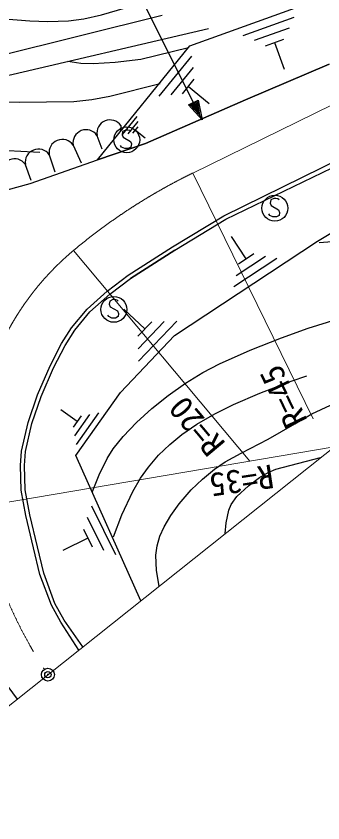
# Model space of a CAD drawing. Units: millimetres, scale not verified. Extents: x 40000 to 680000, y 20000 to 380000.
# Drawn here: x 422586 to 446318, y 251306 to 313768 of the extents above; entities that cross this region are included whole.
import ezdxf
from ezdxf.enums import TextEntityAlignment as Align

# ---------------------------------------------------------------- set-up
doc = ezdxf.new("R2010")
doc.units = ezdxf.units.MM
doc.header["$LTSCALE"] = 1000
doc.header["$PDMODE"] = 32
doc.header["$PDSIZE"] = 500
doc.linetypes.add('CHAIN', pattern=[18.5, 12, -1.5, 3.5, -1.5])
for name, color, linetype, lineweight in [('M-BGD', 7, 'Continuous', 25), ('M-BMK', 2, 'CHAIN', 13), ('M-BMK-HTXT', 7, 'Continuous', 13), ('M-BMK-SRVR', 3, 'Continuous', 25), ('M-OTRS', 6, 'Continuous', 25), ('M-STR-HTXT', 7, 'Continuous', 13), ('M-STR-STRC', 7, 'Continuous', 25)]:
    doc.layers.add(name, color=color, linetype=linetype, lineweight=lineweight)
doc.styles.add('ＭＳ ゴシック', font='')
doc.styles.get('ＭＳ ゴシック').set_extended_font_data('MS Gothic')

msp = doc.modelspace()

# ---------------------------------------------------------------- linework, layer by layer
at = {"layer": 'M-BGD'}
for p, q in [((436032, 311477), (446138, 315122)), ((406504, 307017), (433889, 313834)), ((440153, 312273), (444104, 313699)), ((419569, 308620), (437469, 312815)), ((443700, 312838), (441013, 311869)), ((441873, 311465), (443296, 311978)), ((442584, 311722), (443326, 309667)), ((428883, 302630), (436032, 311477)), ((433657, 307580), (436186, 310680)), ((446795, 310051), (440344, 307286)), ((440344, 307286), (446795, 310051)), ((436277, 309779), (434557, 307672)), ((435458, 307763), (436368, 308879)), ((435913, 308321), (437525, 307006)), ((440344, 307286), (432593, 303916)), ((432593, 303916), (440344, 307286)), ((430816, 304612), (431954, 306007)), ((431995, 305601), (431221, 304653)), ((430690, 305288), (430654, 304933)), ((431627, 304694), (432036, 305196)), ((431831, 304945), (432557, 304353)), ((428842, 304537), (429219, 303502)), ((438661, 298314), (451253, 304513)), ((438661, 298314), (451253, 304513)), ((426994, 303787), (427629, 302419)), ((432593, 303916), (428883, 302630)), ((428883, 302630), (432593, 303916)), ((438818, 298054), (451409, 304137)), ((438818, 298054), (451409, 304137)), ((425146, 303037), (425576, 301724)), ((423668, 300817), (428883, 302630)), ((423297, 302287), (423716, 301067)), ((419887, 299761), (423668, 300817)), ((445916, 296347), (451546, 299808)), ((434697, 295915), (438661, 298314)), ((434697, 295915), (438661, 298314)), ((434857, 295657), (438818, 298054)), ((434857, 295657), (438818, 298054)), ((440387, 294968), (439241, 296704)), ((434849, 289042), (445916, 296347)), ((431257, 293705), (434697, 295915)), ((431257, 293705), (434697, 295915)), ((434857, 295657), (431431, 293456)), ((431431, 293456), (434857, 295657)), ((442761, 295001), (439423, 292798)), ((439605, 293685), (441875, 295183)), ((440988, 295364), (439786, 294571)), ((429630, 292480), (431257, 293705)), ((429630, 292480), (431257, 293705)), ((429824, 292245), (431431, 293456)), ((429824, 292245), (431431, 293456)), ((428078, 291084), (429630, 292480)), ((428078, 291084), (429630, 292480)), ((428298, 290873), (429824, 292245)), ((428298, 290873), (429824, 292245)), ((426879, 289628), (428078, 291084)), ((426879, 289628), (428078, 291084)), ((432546, 289549), (430924, 291089)), ((427125, 289449), (428298, 290873)), ((427125, 289449), (428298, 290873)), ((433079, 290111), (432013, 288988)), ((432038, 288015), (434051, 290136)), ((435024, 290161), (432063, 287043)), ((426103, 288413), (426879, 289628)), ((426103, 288413), (426879, 289628)), ((426367, 288261), (427125, 289449)), ((426367, 288261), (427125, 289449)), ((430660, 284631), (434849, 289042)), ((425210, 286680), (426103, 288413)), ((425210, 286680), (426103, 288413)), ((425485, 286550), (426367, 288261)), ((425485, 286550), (426367, 288261)), ((424235, 284437), (425210, 286680)), ((424235, 284437), (425210, 286680)), ((424519, 284327), (425485, 286550)), ((424519, 284327), (425485, 286550)), ((423518, 282317), (424235, 284437)), ((423518, 282317), (424235, 284437)), ((423811, 282234), (424519, 284327)), ((423811, 282234), (424519, 284327)), ((427213, 279741), (430660, 284631)), ((427316, 282380), (426041, 283278)), ((428965, 283052), (427236, 280600)), ((427627, 282821), (427005, 281938)), ((427121, 281269), (428296, 282937)), ((423009, 280097), (423518, 282317)), ((423009, 280097), (423518, 282317)), ((423311, 280052), (423811, 282234)), ((423311, 280052), (423811, 282234)), ((422932, 278981), (423009, 280097)), ((422932, 278981), (423009, 280097)), ((423236, 278974), (423311, 280052)), ((423236, 278974), (423311, 280052)), ((432227, 268507), (427213, 279741)), ((422970, 277054), (422932, 278981)), ((422970, 277054), (422932, 278981)), ((423273, 277086), (423236, 278974)), ((423273, 277086), (423236, 278974)), ((423340, 275092), (422970, 277054)), ((423340, 275092), (422970, 277054)), ((423637, 275155), (423273, 277086)), ((423637, 275155), (423273, 277086)), ((428412, 275840), (430283, 272080)), ((423936, 272602), (423340, 275092)), ((423936, 272602), (423340, 275092)), ((424232, 272672), (423637, 275155)), ((424232, 272672), (423637, 275155)), ((429382, 272382), (428110, 274939)), ((427808, 274038), (428481, 272685)), ((428144, 273361), (426189, 272389)), ((424425, 270538), (423936, 272602)), ((424425, 270538), (423936, 272602)), ((424717, 270627), (424232, 272672)), ((424717, 270627), (424232, 272672)), ((425315, 268163), (424425, 270538)), ((425315, 268163), (424425, 270538)), ((425592, 268290), (424717, 270627)), ((425592, 268290), (424717, 270627)), ((426038, 266854), (425315, 268163)), ((426038, 266854), (425315, 268163)), ((426299, 267009), (425592, 268290)), ((426299, 267009), (425592, 268290)), ((427426, 264679), (426038, 266854)), ((427426, 264679), (426038, 266854)), ((427749, 264935), (426299, 267009)), ((427743, 264932), (426299, 267009)), ((421595, 262358), (422674, 260891)), ((421595, 262358), (422674, 260891))]:
    msp.add_line(p, q, dxfattribs=at)
for points in [[(409497, 316575), (412343, 315620), (415190, 314771), (417130, 314280), (419158, 313879), (421337, 313591), (423633, 313398), (425038, 313342), (426635, 313398), (427832, 313564), (429195, 313874), (431036, 314406)], [(426594, 310282), (427584, 310136), (428534, 310097), (430248, 310198), (432239, 310429), (435925, 311335)], [(415317, 307510), (416901, 307283), (418509, 307168), (422823, 307099), (427055, 307147), (428450, 307304), (429828, 307560), (433725, 308543)], [(406648, 305582), (408625, 305279), (410655, 304860), (412995, 304322), (415267, 303908), (417852, 303619), (420450, 303435), (424425, 303238)], [(446020, 296245), (448016, 296399), (449971, 296431), (451568, 296325), (453158, 296115), (454872, 295790), (456618, 295349), (458068, 294885), (459744, 294226), (461426, 293450), (463199, 292510), (464566, 291676), (465778, 290821), (472118, 285440)], [(428484, 276953), (429004, 278262), (429618, 279517), (430104, 280273), (430857, 281211), (431909, 282312), (433091, 283392), (434338, 284395), (435680, 285342), (437040, 286184), (438316, 286852), (440696, 287900), (443112, 288852), (445178, 289604), (447431, 290309)], [(430114, 273456), (430774, 275149), (431610, 276968), (432209, 278000), (432821, 278857), (433608, 279767), (434479, 280607), (435418, 281377), (436576, 282179), (437964, 282981), (439399, 283687), (441445, 284573), (443878, 285506), (445083, 285919)], [(433643, 269636), (433459, 270849), (433405, 272043), (433488, 272743), (433703, 273500), (434028, 274234), (434550, 275114), (435206, 276012), (436138, 277090), (437003, 277929), (437930, 278684), (438763, 279254), (439991, 279934), (442080, 281010), (444157, 282207), (445469, 282966), (446902, 283657), (448391, 284252), (449816, 284703), (450409, 284821), (451200, 284858), (452440, 284611)], [(438765, 273719), (438835, 274547), (439038, 275525), (439215, 275943), (439670, 276580), (440574, 277410), (441406, 278043), (442090, 278445), (442688, 278679), (446145, 279603)]]:
    msp.add_lwpolyline(points, dxfattribs=at)
for centre in [(429851, 304705), (428002, 303954), (426154, 303204), (424306, 302454), (422458, 301704)]:
    msp.add_arc(centre, 1022, 34.76899, 189.40822, dxfattribs=at)
at = {"layer": 'M-BMK'}
msp.add_line((436248, 301617), (450320, 308506), dxfattribs=at)
for centre, radius, start, end in [((456287, 260680), 45579, 116.08251, 129.95427), ((440677, 279314), 21270, 129.9543, 189.63634), ((454511, 282490), 35450, 190.95552, 212.97025)]:
    msp.add_arc(centre, radius, start, end, dxfattribs=at)
at = {"layer": 'M-BMK-HTXT'}
for p, q in [((445566, 282581), (436248, 301617)), ((440676, 279314), (427017, 295619)), ((447188, 280419), (419706, 275753))]:
    msp.add_line(p, q, dxfattribs=at)
at = {"layer": 'M-BMK-SRVR'}
for radius in [500, 20]:
    msp.add_circle((425045, 262781), radius, dxfattribs=at)
at = {"layer": 'M-OTRS'}
msp.add_point((425045, 262781), dxfattribs=at)
at = {"layer": 'M-STR-HTXT'}
msp.add_line((410640, 251306), (452734, 284837), dxfattribs=at)
at = {"layer": 'M-STR-STRC'}
for p, q in [((436971, 305742), (427513, 324650)), ((435925, 306896), (436676, 307272)), ((436971, 305742), (435925, 306896)), ((436059, 306896), (436595, 307164)), ((436783, 306118), (436059, 306896)), ((436193, 306896), (436515, 307057)), ((436676, 306333), (436193, 306896)), ((436327, 306896), (436434, 306950)), ((436515, 306655), (436327, 306896)), ((436434, 306950), (436515, 306655)), ((436515, 307057), (436676, 306333)), ((436595, 307164), (436783, 306118)), ((436676, 307272), (436971, 305742)), ((430826, 304830), (430785, 304590)), ((431066, 304949), (430826, 304830)), ((431226, 304949), (431066, 304949)), ((431386, 304909), (431226, 304949)), ((431466, 304829), (431386, 304909)), ((430785, 304590), (430865, 304390)), ((430865, 304390), (431425, 304069)), ((430744, 303630), (430664, 303750)), ((430984, 303510), (430744, 303630)), ((431464, 303629), (431264, 303509)), ((431425, 304069), (431505, 303869)), ((431505, 303869), (431464, 303629)), ((431264, 303509), (430984, 303510)), ((442287, 299536), (442247, 299296)), ((442247, 299296), (442326, 299096)), ((442527, 299656), (442287, 299536)), ((442687, 299656), (442527, 299656)), ((442847, 299616), (442687, 299656)), ((442927, 299536), (442847, 299616)), ((442326, 299096), (442886, 298776)), ((442886, 298776), (442966, 298576)), ((442966, 298576), (442925, 298336)), ((442205, 298336), (442126, 298457)), ((442445, 298216), (442205, 298336)), ((442725, 298216), (442445, 298216)), ((442925, 298336), (442725, 298216)), ((429831, 291704), (429790, 291464)), ((430071, 291824), (429831, 291704)), ((430231, 291824), (430071, 291824)), ((430391, 291784), (430231, 291824)), ((430471, 291704), (430391, 291784)), ((429790, 291464), (429870, 291264)), ((429870, 291264), (430430, 290944)), ((429749, 290504), (429669, 290624)), ((429989, 290384), (429749, 290504)), ((430469, 290504), (430269, 290384)), ((430430, 290944), (430510, 290743)), ((430510, 290743), (430469, 290504)), ((430269, 290384), (429989, 290384))]:
    msp.add_line(p, q, dxfattribs=at)
for centre in [(431145, 304189), (442606, 298896), (430150, 291064)]:
    msp.add_circle(centre, 1000, dxfattribs=at)

# ---------------------------------------------------------------- texts
at = {"layer": 'M-BMK-HTXT', "style": 'ＭＳ ゴシック'}
for s, rotation, p in [('R=45', 115.937, (445653, 282706)), ('R=20', 130.037, (439281, 281032)), ('R=35', 188.537, (442284, 279611))]:
    msp.add_text(s, height=1833, rotation=rotation, dxfattribs=at).set_placement(p, align=Align.BOTTOM_LEFT)

doc.saveas('drawing.dxf')
